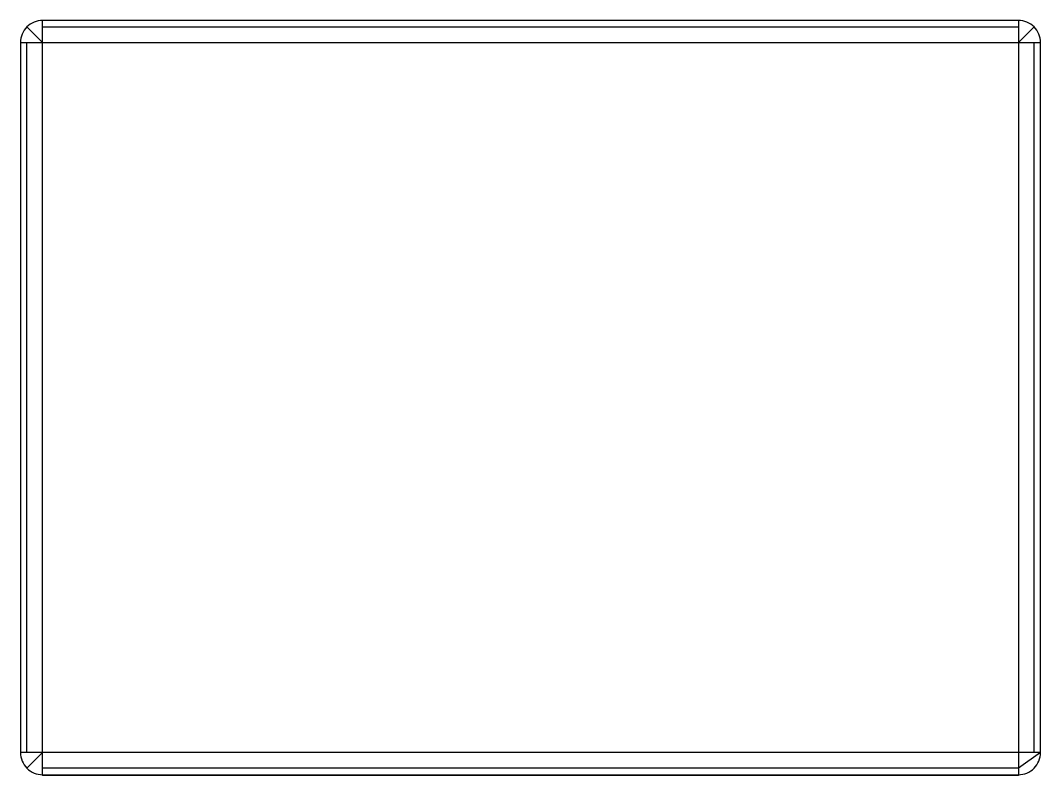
# Model space of a CAD drawing. Extents: x -5.8 to 5.8, y -4.3 to 4.2.
import ezdxf

# ---------------------------------------------------------------- set-up
doc = ezdxf.new("R2010")
doc.units = 0
doc.layers.get('0').update_dxf_attribs({"linetype": 'continuous'})

# ---------------------------------------------------------------- blocks, each defined once
blk = doc.blocks.new('FUSION')
at = {"color": 0}
for p, q in [((5.5, 4.25), (-5.5, 4.25)), ((-5.5, 4.177), (5.5, 4.177)), ((-5.75, 4), (-5.75, -4)), ((-5.677, -4), (-5.677, 4)), ((-5.5, -4), (-5.5, 4)), ((-5.5, 4), (5.5, 4)), ((5.5, 4), (5.5, -4)), ((5.677, -4), (5.677, 4)), ((5.75, -4), (5.75, 4)), ((5.5, -4), (-5.5, -4)), ((5.5, -4.177), (-5.5, -4.177)), ((-5.5, -4.25), (5.5, -4.25)), ((-5.5, -4.25), (-5.5, -4.26)), ((5.5, -4.25), (5.5, -4.26)), ((5.5, -4.26), (-5.5, -4.26))]:
    blk.add_line(p, q, dxfattribs=at)
for points in [[(-5.5, 4), (-5.677, 4.177)], [(-5.5, 4.177), (-5.5, 4.25)], [(-5.5, 4), (-5.5, 4.177)], [(5.5, 4.25), (5.5, 4.177)], [(5.5, 4.177), (5.5, 4)], [(5.5, 4), (5.677, 4.177)], [(-5.75, 4), (-5.677, 4)], [(-5.677, 4), (-5.5, 4)], [(5.5, 4), (5.677, 4)], [(5.677, 4), (5.75, 4)], [(-5.677, -4), (-5.75, -4)], [(-5.5, -4), (-5.677, -4)], [(-5.5, -4), (-5.677, -4.177)], [(-5.5, -4.177), (-5.5, -4)], [(5.677, -4), (5.5, -4)], [(5.5, -4), (5.5, -4.177)], [(5.75, -4), (5.5, -4.177)], [(5.75, -4), (5.677, -4)], [(-5.5, -4.25), (-5.5, -4.177)], [(5.5, -4.177), (5.5, -4.25)]]:
    blk.add_lwpolyline(points, dxfattribs=at)
for centre, start, end in [((-5.5, 4), 135, -180), ((-5.5, 4), 135, -180), ((-5.5, 4), 90, 135), ((-5.5, 4), 90, 135), ((5.5, 4), 45, 90), ((5.5, 4), 45, 90), ((5.5, 4), 0, 45), ((5.5, 4), 0, 45), ((-5.5, -4), -180, -135), ((-5.5, -4), -180, -135), ((5.5, -4), -45, 0), ((-5.5, -4), -135, -90), ((-5.5, -4), -135, -90), ((5.5, -4), -90, -45)]:
    blk.add_arc(centre, 0.25, start, end, dxfattribs=at)

msp = doc.modelspace()

# ---------------------------------------------------------------- block references
at = {"color": 0}
msp.add_blockref('FUSION', (0, 0), dxfattribs=at)

doc.saveas('drawing.dxf')
